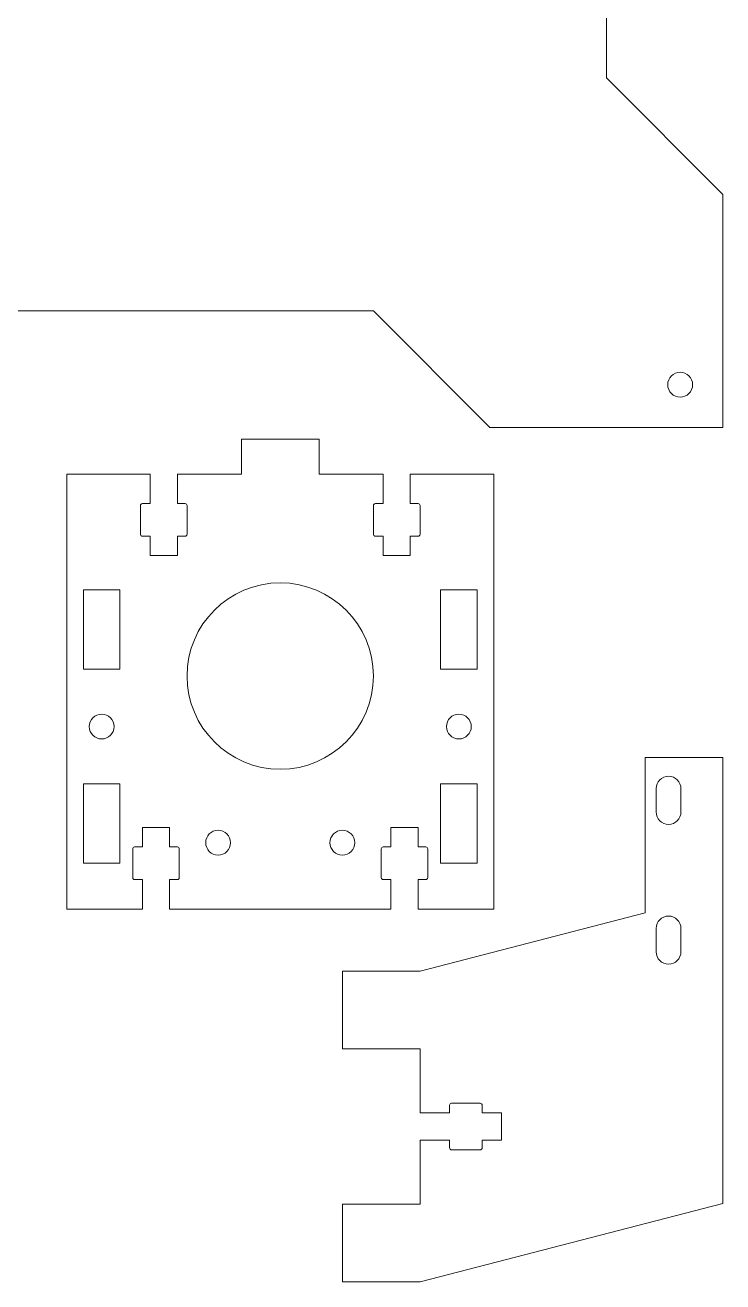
# Model space of a CAD drawing. Header units: inches. Extents: x 10 to 230, y -340 to -10.
# Drawn here: x 140.1 to 230, y -340 to -178.2 of the extents above; entities that cross this region are included whole.
import ezdxf

# ---------------------------------------------------------------- set-up
doc = ezdxf.new("R2010")
doc.units = ezdxf.units.IN
doc.header["$MEASUREMENT"] = 0
doc.layers.add('Layer 1', color=7, linetype='Continuous')

# ---------------------------------------------------------------- blocks, each defined once
blk = doc.blocks.new('block 4')
at = {"layer": 'Layer 1', "color": 7, "lineweight": 15, "true_color": 0xffffff}
blk.add_open_spline([(222.9, -224.5), (222.9, -223.62), (223.62, -222.9), (224.5, -222.9), (225.38, -222.9), (226.1, -223.62), (226.1, -224.5), (226.1, -225.38), (225.38, -226.1), (224.5, -226.1), (223.62, -226.1), (222.9, -225.38), (222.9, -224.5), (222.9, -224.5), (222.9, -224.5), (222.9, -224.5)], degree=3, knots=[0, 0, 0, 0, 1, 1, 1, 2, 2, 2, 3, 3, 3, 4, 4, 4, 5, 5, 5, 5], dxfattribs=at)
blk = doc.blocks.new('block 37')
at = {"layer": 'Layer 1', "color": 7, "lineweight": 15, "true_color": 0xffffff}
blk.add_lwpolyline([(55, -215), (185, -215)], dxfattribs=at)
blk = doc.blocks.new('block 38')
at = {"layer": 'Layer 1', "color": 7, "lineweight": 15, "true_color": 0xffffff}
blk.add_lwpolyline([(200, -230), (185, -215)], dxfattribs=at)
blk = doc.blocks.new('block 39')
at = {"layer": 'Layer 1', "color": 7, "lineweight": 15, "true_color": 0xffffff}
blk.add_lwpolyline([(200, -230), (230, -230)], dxfattribs=at)
blk = doc.blocks.new('block 40')
at = {"layer": 'Layer 1', "color": 7, "lineweight": 15, "true_color": 0xffffff}
blk.add_lwpolyline([(230, -230), (230, -200)], dxfattribs=at)
blk = doc.blocks.new('block 41')
at = {"layer": 'Layer 1', "color": 7, "lineweight": 15, "true_color": 0xffffff}
blk.add_lwpolyline([(230, -200), (215, -185)], dxfattribs=at)
blk = doc.blocks.new('block 42')
at = {"layer": 'Layer 1', "color": 7, "lineweight": 15, "true_color": 0xffffff}
blk.add_lwpolyline([(215, -55), (215, -185)], dxfattribs=at)
blk = doc.blocks.new('block 2')
at = {"layer": 'Layer 1'}
for name in ['block 42', 'block 41', 'block 40', 'block 37', 'block 38', 'block 4', 'block 39']:
    blk.add_blockref(name, (0, 0), dxfattribs=at)
blk = doc.blocks.new('block 220')
at = {"layer": 'Layer 1', "color": 7, "lineweight": 15, "true_color": 0xffffff}
blk.add_lwpolyline([(158.75, -292), (158.75, -288.2)], dxfattribs=at)
blk = doc.blocks.new('block 221')
at = {"layer": 'Layer 1', "color": 7, "lineweight": 15, "true_color": 0xffffff}
blk.add_lwpolyline([(158.75, -292), (187.25, -292)], dxfattribs=at)
blk = doc.blocks.new('block 222')
at = {"layer": 'Layer 1', "color": 7, "lineweight": 15, "true_color": 0xffffff}
blk.add_lwpolyline([(187.25, -288.2), (187.25, -292)], dxfattribs=at)
blk = doc.blocks.new('block 223')
at = {"layer": 'Layer 1', "color": 7, "lineweight": 15, "true_color": 0xffffff}
blk.add_lwpolyline([(186.25, -288.2), (187.25, -288.2)], dxfattribs=at)
blk = doc.blocks.new('block 224')
at = {"layer": 'Layer 1', "color": 7, "lineweight": 15, "true_color": 0xffffff}
blk.add_open_spline([(186, -287.95), (186, -288.09), (186.11, -288.2), (186.25, -288.2)], degree=3, dxfattribs=at)
blk = doc.blocks.new('block 225')
at = {"layer": 'Layer 1', "color": 7, "lineweight": 15, "true_color": 0xffffff}
blk.add_lwpolyline([(186, -284.25), (186, -287.95)], dxfattribs=at)
blk = doc.blocks.new('block 226')
at = {"layer": 'Layer 1', "color": 7, "lineweight": 15, "true_color": 0xffffff}
blk.add_open_spline([(186.25, -284), (186.11, -284), (186, -284.11), (186, -284.25)], degree=3, dxfattribs=at)
blk = doc.blocks.new('block 227')
at = {"layer": 'Layer 1', "color": 7, "lineweight": 15, "true_color": 0xffffff}
blk.add_lwpolyline([(187.25, -284), (186.25, -284)], dxfattribs=at)
blk = doc.blocks.new('block 228')
at = {"layer": 'Layer 1', "color": 7, "lineweight": 15, "true_color": 0xffffff}
blk.add_lwpolyline([(187.25, -281.5), (187.25, -284)], dxfattribs=at)
blk = doc.blocks.new('block 229')
at = {"layer": 'Layer 1', "color": 7, "lineweight": 15, "true_color": 0xffffff}
blk.add_lwpolyline([(190.75, -281.5), (187.25, -281.5)], dxfattribs=at)
blk = doc.blocks.new('block 230')
at = {"layer": 'Layer 1', "color": 7, "lineweight": 15, "true_color": 0xffffff}
blk.add_lwpolyline([(190.75, -284), (190.75, -281.5)], dxfattribs=at)
blk = doc.blocks.new('block 231')
at = {"layer": 'Layer 1', "color": 7, "lineweight": 15, "true_color": 0xffffff}
blk.add_lwpolyline([(191.75, -284), (190.75, -284)], dxfattribs=at)
blk = doc.blocks.new('block 232')
at = {"layer": 'Layer 1', "color": 7, "lineweight": 15, "true_color": 0xffffff}
blk.add_open_spline([(192, -284.25), (192, -284.11), (191.89, -284), (191.75, -284)], degree=3, dxfattribs=at)
blk = doc.blocks.new('block 233')
at = {"layer": 'Layer 1', "color": 7, "lineweight": 15, "true_color": 0xffffff}
blk.add_lwpolyline([(192, -287.95), (192, -284.25)], dxfattribs=at)
blk = doc.blocks.new('block 234')
at = {"layer": 'Layer 1', "color": 7, "lineweight": 15, "true_color": 0xffffff}
blk.add_open_spline([(191.75, -288.2), (191.89, -288.2), (192, -288.09), (192, -287.95)], degree=3, dxfattribs=at)
blk = doc.blocks.new('block 235')
at = {"layer": 'Layer 1', "color": 7, "lineweight": 15, "true_color": 0xffffff}
blk.add_lwpolyline([(190.75, -288.2), (191.75, -288.2)], dxfattribs=at)
blk = doc.blocks.new('block 236')
at = {"layer": 'Layer 1', "color": 7, "lineweight": 15, "true_color": 0xffffff}
blk.add_lwpolyline([(190.75, -292), (190.75, -288.2)], dxfattribs=at)
blk = doc.blocks.new('block 237')
at = {"layer": 'Layer 1', "color": 7, "lineweight": 15, "true_color": 0xffffff}
blk.add_lwpolyline([(190.75, -292), (200.5, -292)], dxfattribs=at)
blk = doc.blocks.new('block 238')
at = {"layer": 'Layer 1', "color": 7, "lineweight": 15, "true_color": 0xffffff}
blk.add_lwpolyline([(200.5, -292), (200.5, -236)], dxfattribs=at)
blk = doc.blocks.new('block 239')
at = {"layer": 'Layer 1', "color": 7, "lineweight": 15, "true_color": 0xffffff}
blk.add_lwpolyline([(200.5, -236), (189.75, -236)], dxfattribs=at)
blk = doc.blocks.new('block 240')
at = {"layer": 'Layer 1', "color": 7, "lineweight": 15, "true_color": 0xffffff}
blk.add_lwpolyline([(189.75, -239.8), (189.75, -236)], dxfattribs=at)
blk = doc.blocks.new('block 241')
at = {"layer": 'Layer 1', "color": 7, "lineweight": 15, "true_color": 0xffffff}
blk.add_lwpolyline([(190.75, -239.8), (189.75, -239.8)], dxfattribs=at)
blk = doc.blocks.new('block 242')
at = {"layer": 'Layer 1', "color": 7, "lineweight": 15, "true_color": 0xffffff}
blk.add_open_spline([(191, -240.05), (191, -239.91), (190.89, -239.8), (190.75, -239.8)], degree=3, dxfattribs=at)
blk = doc.blocks.new('block 243')
at = {"layer": 'Layer 1', "color": 7, "lineweight": 15, "true_color": 0xffffff}
blk.add_lwpolyline([(191, -243.75), (191, -240.05)], dxfattribs=at)
blk = doc.blocks.new('block 244')
at = {"layer": 'Layer 1', "color": 7, "lineweight": 15, "true_color": 0xffffff}
blk.add_open_spline([(190.75, -244), (190.89, -244), (191, -243.89), (191, -243.75)], degree=3, dxfattribs=at)
blk = doc.blocks.new('block 245')
at = {"layer": 'Layer 1', "color": 7, "lineweight": 15, "true_color": 0xffffff}
blk.add_lwpolyline([(189.75, -244), (190.75, -244)], dxfattribs=at)
blk = doc.blocks.new('block 246')
at = {"layer": 'Layer 1', "color": 7, "lineweight": 15, "true_color": 0xffffff}
blk.add_lwpolyline([(189.75, -246.5), (189.75, -244)], dxfattribs=at)
blk = doc.blocks.new('block 247')
at = {"layer": 'Layer 1', "color": 7, "lineweight": 15, "true_color": 0xffffff}
blk.add_lwpolyline([(186.25, -246.5), (189.75, -246.5)], dxfattribs=at)
blk = doc.blocks.new('block 248')
at = {"layer": 'Layer 1', "color": 7, "lineweight": 15, "true_color": 0xffffff}
blk.add_lwpolyline([(186.25, -244), (186.25, -246.5)], dxfattribs=at)
blk = doc.blocks.new('block 249')
at = {"layer": 'Layer 1', "color": 7, "lineweight": 15, "true_color": 0xffffff}
blk.add_lwpolyline([(185.25, -244), (186.25, -244)], dxfattribs=at)
blk = doc.blocks.new('block 250')
at = {"layer": 'Layer 1', "color": 7, "lineweight": 15, "true_color": 0xffffff}
blk.add_open_spline([(185, -243.75), (185, -243.89), (185.11, -244), (185.25, -244)], degree=3, dxfattribs=at)
blk = doc.blocks.new('block 251')
at = {"layer": 'Layer 1', "color": 7, "lineweight": 15, "true_color": 0xffffff}
blk.add_lwpolyline([(185, -240.05), (185, -243.75)], dxfattribs=at)
blk = doc.blocks.new('block 252')
at = {"layer": 'Layer 1', "color": 7, "lineweight": 15, "true_color": 0xffffff}
blk.add_open_spline([(185.25, -239.8), (185.11, -239.8), (185, -239.91), (185, -240.05)], degree=3, dxfattribs=at)
blk = doc.blocks.new('block 253')
at = {"layer": 'Layer 1', "color": 7, "lineweight": 15, "true_color": 0xffffff}
blk.add_lwpolyline([(186.25, -239.8), (185.25, -239.8)], dxfattribs=at)
blk = doc.blocks.new('block 254')
at = {"layer": 'Layer 1', "color": 7, "lineweight": 15, "true_color": 0xffffff}
blk.add_lwpolyline([(186.25, -236), (186.25, -239.8)], dxfattribs=at)
blk = doc.blocks.new('block 255')
at = {"layer": 'Layer 1', "color": 7, "lineweight": 15, "true_color": 0xffffff}
blk.add_lwpolyline([(186.25, -236), (178, -236)], dxfattribs=at)
blk = doc.blocks.new('block 256')
at = {"layer": 'Layer 1', "color": 7, "lineweight": 15, "true_color": 0xffffff}
blk.add_lwpolyline([(178, -236), (178, -231.5)], dxfattribs=at)
blk = doc.blocks.new('block 257')
at = {"layer": 'Layer 1', "color": 7, "lineweight": 15, "true_color": 0xffffff}
blk.add_lwpolyline([(178, -231.5), (168, -231.5)], dxfattribs=at)
blk = doc.blocks.new('block 258')
at = {"layer": 'Layer 1', "color": 7, "lineweight": 15, "true_color": 0xffffff}
blk.add_lwpolyline([(168, -231.5), (168, -236)], dxfattribs=at)
blk = doc.blocks.new('block 259')
at = {"layer": 'Layer 1', "color": 7, "lineweight": 15, "true_color": 0xffffff}
blk.add_lwpolyline([(168, -236), (159.75, -236)], dxfattribs=at)
blk = doc.blocks.new('block 260')
at = {"layer": 'Layer 1', "color": 7, "lineweight": 15, "true_color": 0xffffff}
blk.add_lwpolyline([(159.75, -239.8), (159.75, -236)], dxfattribs=at)
blk = doc.blocks.new('block 261')
at = {"layer": 'Layer 1', "color": 7, "lineweight": 15, "true_color": 0xffffff}
blk.add_lwpolyline([(160.75, -239.8), (159.75, -239.8)], dxfattribs=at)
blk = doc.blocks.new('block 262')
at = {"layer": 'Layer 1', "color": 7, "lineweight": 15, "true_color": 0xffffff}
blk.add_open_spline([(161, -240.05), (161, -239.91), (160.89, -239.8), (160.75, -239.8)], degree=3, dxfattribs=at)
blk = doc.blocks.new('block 263')
at = {"layer": 'Layer 1', "color": 7, "lineweight": 15, "true_color": 0xffffff}
blk.add_lwpolyline([(161, -243.75), (161, -240.05)], dxfattribs=at)
blk = doc.blocks.new('block 264')
at = {"layer": 'Layer 1', "color": 7, "lineweight": 15, "true_color": 0xffffff}
blk.add_open_spline([(160.75, -244), (160.89, -244), (161, -243.89), (161, -243.75)], degree=3, dxfattribs=at)
blk = doc.blocks.new('block 265')
at = {"layer": 'Layer 1', "color": 7, "lineweight": 15, "true_color": 0xffffff}
blk.add_lwpolyline([(159.75, -244), (160.75, -244)], dxfattribs=at)
blk = doc.blocks.new('block 266')
at = {"layer": 'Layer 1', "color": 7, "lineweight": 15, "true_color": 0xffffff}
blk.add_lwpolyline([(159.75, -246.5), (159.75, -244)], dxfattribs=at)
blk = doc.blocks.new('block 267')
at = {"layer": 'Layer 1', "color": 7, "lineweight": 15, "true_color": 0xffffff}
blk.add_lwpolyline([(156.25, -246.5), (159.75, -246.5)], dxfattribs=at)
blk = doc.blocks.new('block 268')
at = {"layer": 'Layer 1', "color": 7, "lineweight": 15, "true_color": 0xffffff}
blk.add_lwpolyline([(156.25, -244), (156.25, -246.5)], dxfattribs=at)
blk = doc.blocks.new('block 269')
at = {"layer": 'Layer 1', "color": 7, "lineweight": 15, "true_color": 0xffffff}
blk.add_lwpolyline([(155.25, -244), (156.25, -244)], dxfattribs=at)
blk = doc.blocks.new('block 270')
at = {"layer": 'Layer 1', "color": 7, "lineweight": 15, "true_color": 0xffffff}
blk.add_open_spline([(155, -243.75), (155, -243.89), (155.11, -244), (155.25, -244)], degree=3, dxfattribs=at)
blk = doc.blocks.new('block 271')
at = {"layer": 'Layer 1', "color": 7, "lineweight": 15, "true_color": 0xffffff}
blk.add_lwpolyline([(155, -240.05), (155, -243.75)], dxfattribs=at)
blk = doc.blocks.new('block 272')
at = {"layer": 'Layer 1', "color": 7, "lineweight": 15, "true_color": 0xffffff}
blk.add_open_spline([(155.25, -239.8), (155.11, -239.8), (155, -239.91), (155, -240.05)], degree=3, dxfattribs=at)
blk = doc.blocks.new('block 273')
at = {"layer": 'Layer 1', "color": 7, "lineweight": 15, "true_color": 0xffffff}
blk.add_lwpolyline([(156.25, -239.8), (155.25, -239.8)], dxfattribs=at)
blk = doc.blocks.new('block 274')
at = {"layer": 'Layer 1', "color": 7, "lineweight": 15, "true_color": 0xffffff}
blk.add_lwpolyline([(156.25, -236), (156.25, -239.8)], dxfattribs=at)
blk = doc.blocks.new('block 275')
at = {"layer": 'Layer 1', "color": 7, "lineweight": 15, "true_color": 0xffffff}
blk.add_lwpolyline([(156.25, -236), (145.5, -236)], dxfattribs=at)
blk = doc.blocks.new('block 276')
at = {"layer": 'Layer 1', "color": 7, "lineweight": 15, "true_color": 0xffffff}
blk.add_lwpolyline([(145.5, -236), (145.5, -292)], dxfattribs=at)
blk = doc.blocks.new('block 277')
at = {"layer": 'Layer 1', "color": 7, "lineweight": 15, "true_color": 0xffffff}
blk.add_lwpolyline([(145.5, -292), (155.25, -292)], dxfattribs=at)
blk = doc.blocks.new('block 278')
at = {"layer": 'Layer 1', "color": 7, "lineweight": 15, "true_color": 0xffffff}
blk.add_lwpolyline([(155.25, -288.2), (155.25, -292)], dxfattribs=at)
blk = doc.blocks.new('block 279')
at = {"layer": 'Layer 1', "color": 7, "lineweight": 15, "true_color": 0xffffff}
blk.add_lwpolyline([(154.25, -288.2), (155.25, -288.2)], dxfattribs=at)
blk = doc.blocks.new('block 280')
at = {"layer": 'Layer 1', "color": 7, "lineweight": 15, "true_color": 0xffffff}
blk.add_open_spline([(154, -287.95), (154, -288.09), (154.11, -288.2), (154.25, -288.2)], degree=3, dxfattribs=at)
blk = doc.blocks.new('block 281')
at = {"layer": 'Layer 1', "color": 7, "lineweight": 15, "true_color": 0xffffff}
blk.add_lwpolyline([(154, -284.25), (154, -287.95)], dxfattribs=at)
blk = doc.blocks.new('block 282')
at = {"layer": 'Layer 1', "color": 7, "lineweight": 15, "true_color": 0xffffff}
blk.add_open_spline([(154.25, -284), (154.11, -284), (154, -284.11), (154, -284.25)], degree=3, dxfattribs=at)
blk = doc.blocks.new('block 283')
at = {"layer": 'Layer 1', "color": 7, "lineweight": 15, "true_color": 0xffffff}
blk.add_lwpolyline([(155.25, -284), (154.25, -284)], dxfattribs=at)
blk = doc.blocks.new('block 284')
at = {"layer": 'Layer 1', "color": 7, "lineweight": 15, "true_color": 0xffffff}
blk.add_lwpolyline([(155.25, -281.5), (155.25, -284)], dxfattribs=at)
blk = doc.blocks.new('block 285')
at = {"layer": 'Layer 1', "color": 7, "lineweight": 15, "true_color": 0xffffff}
blk.add_lwpolyline([(158.75, -281.5), (155.25, -281.5)], dxfattribs=at)
blk = doc.blocks.new('block 286')
at = {"layer": 'Layer 1', "color": 7, "lineweight": 15, "true_color": 0xffffff}
blk.add_lwpolyline([(158.75, -284), (158.75, -281.5)], dxfattribs=at)
blk = doc.blocks.new('block 287')
at = {"layer": 'Layer 1', "color": 7, "lineweight": 15, "true_color": 0xffffff}
blk.add_lwpolyline([(159.75, -284), (158.75, -284)], dxfattribs=at)
blk = doc.blocks.new('block 288')
at = {"layer": 'Layer 1', "color": 7, "lineweight": 15, "true_color": 0xffffff}
blk.add_open_spline([(160, -284.25), (160, -284.11), (159.89, -284), (159.75, -284)], degree=3, dxfattribs=at)
blk = doc.blocks.new('block 289')
at = {"layer": 'Layer 1', "color": 7, "lineweight": 15, "true_color": 0xffffff}
blk.add_lwpolyline([(160, -287.95), (160, -284.25)], dxfattribs=at)
blk = doc.blocks.new('block 290')
at = {"layer": 'Layer 1', "color": 7, "lineweight": 15, "true_color": 0xffffff}
blk.add_open_spline([(159.75, -288.2), (159.89, -288.2), (160, -288.09), (160, -287.95)], degree=3, dxfattribs=at)
blk = doc.blocks.new('block 291')
at = {"layer": 'Layer 1', "color": 7, "lineweight": 15, "true_color": 0xffffff}
blk.add_lwpolyline([(158.75, -288.2), (159.75, -288.2)], dxfattribs=at)
blk = doc.blocks.new('block 292')
at = {"layer": 'Layer 1', "color": 7, "lineweight": 15, "true_color": 0xffffff}
blk.add_open_spline([(179.4, -283.46), (179.4, -282.58), (180.11, -281.86), (181, -281.86), (181.88, -281.86), (182.6, -282.58), (182.6, -283.46), (182.6, -284.34), (181.88, -285.06), (181, -285.06), (180.11, -285.06), (179.4, -284.34), (179.4, -283.46), (179.4, -283.46), (179.4, -283.46), (179.4, -283.46)], degree=3, knots=[0, 0, 0, 0, 1, 1, 1, 2, 2, 2, 3, 3, 3, 4, 4, 4, 5, 5, 5, 5], dxfattribs=at)
blk = doc.blocks.new('block 293')
at = {"layer": 'Layer 1', "color": 7, "lineweight": 15, "true_color": 0xffffff}
blk.add_open_spline([(163.4, -283.46), (163.4, -282.58), (164.11, -281.86), (165, -281.86), (165.88, -281.86), (166.6, -282.58), (166.6, -283.46), (166.6, -284.34), (165.88, -285.06), (165, -285.06), (164.11, -285.06), (163.4, -284.34), (163.4, -283.46), (163.4, -283.46), (163.4, -283.46), (163.4, -283.46)], degree=3, knots=[0, 0, 0, 0, 1, 1, 1, 2, 2, 2, 3, 3, 3, 4, 4, 4, 5, 5, 5, 5], dxfattribs=at)
blk = doc.blocks.new('block 294')
at = {"layer": 'Layer 1', "color": 7, "lineweight": 15, "true_color": 0xffffff}
blk.add_open_spline([(161, -262), (161, -255.37), (166.37, -250), (173, -250), (179.62, -250), (185, -255.37), (185, -262), (185, -268.63), (179.62, -274), (173, -274), (166.37, -274), (161, -268.63), (161, -262), (161, -262), (161, -262), (161, -262)], degree=3, knots=[0, 0, 0, 0, 1, 1, 1, 2, 2, 2, 3, 3, 3, 4, 4, 4, 5, 5, 5, 5], dxfattribs=at)
blk = doc.blocks.new('block 295')
at = {"layer": 'Layer 1', "color": 7, "lineweight": 15, "true_color": 0xffffff}
blk.add_open_spline([(148.4, -268.5), (148.4, -267.62), (149.11, -266.9), (150, -266.9), (150.88, -266.9), (151.6, -267.62), (151.6, -268.5), (151.6, -269.38), (150.88, -270.1), (150, -270.1), (149.11, -270.1), (148.4, -269.38), (148.4, -268.5), (148.4, -268.5), (148.4, -268.5), (148.4, -268.5)], degree=3, knots=[0, 0, 0, 0, 1, 1, 1, 2, 2, 2, 3, 3, 3, 4, 4, 4, 5, 5, 5, 5], dxfattribs=at)
blk = doc.blocks.new('block 296')
at = {"layer": 'Layer 1', "color": 7, "lineweight": 15, "true_color": 0xffffff}
blk.add_open_spline([(194.4, -268.5), (194.4, -267.62), (195.11, -266.9), (196, -266.9), (196.88, -266.9), (197.6, -267.62), (197.6, -268.5), (197.6, -269.38), (196.88, -270.1), (196, -270.1), (195.11, -270.1), (194.4, -269.38), (194.4, -268.5), (194.4, -268.5), (194.4, -268.5), (194.4, -268.5)], degree=3, knots=[0, 0, 0, 0, 1, 1, 1, 2, 2, 2, 3, 3, 3, 4, 4, 4, 5, 5, 5, 5], dxfattribs=at)
blk = doc.blocks.new('block 297')
at = {"layer": 'Layer 1', "color": 7, "lineweight": 15, "true_color": 0xffffff}
blk.add_lwpolyline([(193.65, -275.9), (193.65, -286.1)], dxfattribs=at)
blk = doc.blocks.new('block 298')
at = {"layer": 'Layer 1', "color": 7, "lineweight": 15, "true_color": 0xffffff}
blk.add_lwpolyline([(198.35, -275.9), (193.65, -275.9)], dxfattribs=at)
blk = doc.blocks.new('block 299')
at = {"layer": 'Layer 1', "color": 7, "lineweight": 15, "true_color": 0xffffff}
blk.add_lwpolyline([(198.35, -286.1), (198.35, -275.9)], dxfattribs=at)
blk = doc.blocks.new('block 300')
at = {"layer": 'Layer 1', "color": 7, "lineweight": 15, "true_color": 0xffffff}
blk.add_lwpolyline([(193.65, -286.1), (198.35, -286.1)], dxfattribs=at)
blk = doc.blocks.new('block 301')
at = {"layer": 'Layer 1', "color": 7, "lineweight": 15, "true_color": 0xffffff}
blk.add_lwpolyline([(152.35, -286.1), (152.35, -275.9)], dxfattribs=at)
blk = doc.blocks.new('block 302')
at = {"layer": 'Layer 1', "color": 7, "lineweight": 15, "true_color": 0xffffff}
blk.add_lwpolyline([(147.65, -286.1), (152.35, -286.1)], dxfattribs=at)
blk = doc.blocks.new('block 303')
at = {"layer": 'Layer 1', "color": 7, "lineweight": 15, "true_color": 0xffffff}
blk.add_lwpolyline([(147.65, -275.9), (147.65, -286.1)], dxfattribs=at)
blk = doc.blocks.new('block 304')
at = {"layer": 'Layer 1', "color": 7, "lineweight": 15, "true_color": 0xffffff}
blk.add_lwpolyline([(152.35, -275.9), (147.65, -275.9)], dxfattribs=at)
blk = doc.blocks.new('block 305')
at = {"layer": 'Layer 1', "color": 7, "lineweight": 15, "true_color": 0xffffff}
blk.add_lwpolyline([(152.35, -261.1), (152.35, -250.9)], dxfattribs=at)
blk = doc.blocks.new('block 306')
at = {"layer": 'Layer 1', "color": 7, "lineweight": 15, "true_color": 0xffffff}
blk.add_lwpolyline([(147.65, -261.1), (152.35, -261.1)], dxfattribs=at)
blk = doc.blocks.new('block 307')
at = {"layer": 'Layer 1', "color": 7, "lineweight": 15, "true_color": 0xffffff}
blk.add_lwpolyline([(147.65, -250.9), (147.65, -261.1)], dxfattribs=at)
blk = doc.blocks.new('block 308')
at = {"layer": 'Layer 1', "color": 7, "lineweight": 15, "true_color": 0xffffff}
blk.add_lwpolyline([(152.35, -250.9), (147.65, -250.9)], dxfattribs=at)
blk = doc.blocks.new('block 309')
at = {"layer": 'Layer 1', "color": 7, "lineweight": 15, "true_color": 0xffffff}
blk.add_lwpolyline([(198.35, -261.1), (198.35, -250.9)], dxfattribs=at)
blk = doc.blocks.new('block 310')
at = {"layer": 'Layer 1', "color": 7, "lineweight": 15, "true_color": 0xffffff}
blk.add_lwpolyline([(193.65, -261.1), (198.35, -261.1)], dxfattribs=at)
blk = doc.blocks.new('block 311')
at = {"layer": 'Layer 1', "color": 7, "lineweight": 15, "true_color": 0xffffff}
blk.add_lwpolyline([(193.65, -250.9), (193.65, -261.1)], dxfattribs=at)
blk = doc.blocks.new('block 312')
at = {"layer": 'Layer 1', "color": 7, "lineweight": 15, "true_color": 0xffffff}
blk.add_lwpolyline([(198.35, -250.9), (193.65, -250.9)], dxfattribs=at)
blk = doc.blocks.new('block 219')
at = {"layer": 'Layer 1'}
for name in ['block 257', 'block 258', 'block 256', 'block 275', 'block 276', 'block 274', 'block 259', 'block 260', 'block 255', 'block 254', 'block 239', 'block 240', 'block 238', 'block 272', 'block 271', 'block 273', 'block 261', 'block 262', 'block 263', 'block 252', 'block 251', 'block 253', 'block 241', 'block 242', 'block 243', 'block 270', 'block 269', 'block 268', 'block 265', 'block 266', 'block 264', 'block 250', 'block 249', 'block 248', 'block 245', 'block 246', 'block 244', 'block 267', 'block 247', 'block 294', 'block 307', 'block 308', 'block 305', 'block 311', 'block 312', 'block 309', 'block 306', 'block 310', 'block 295', 'block 296', 'block 303', 'block 304', 'block 301', 'block 297', 'block 298', 'block 299', 'block 284', 'block 285', 'block 286', 'block 228', 'block 229', 'block 230', 'block 293', 'block 292', 'block 282', 'block 281', 'block 283', 'block 287', 'block 288', 'block 289', 'block 226', 'block 225', 'block 227', 'block 231', 'block 232', 'block 233', 'block 302', 'block 300', 'block 280', 'block 290', 'block 224', 'block 234', 'block 279', 'block 278', 'block 220', 'block 291', 'block 223', 'block 222', 'block 235', 'block 236', 'block 277', 'block 221', 'block 237']:
    blk.add_blockref(name, (0, 0), dxfattribs=at)
blk = doc.blocks.new('block 412')
at = {"layer": 'Layer 1', "color": 7, "lineweight": 15, "true_color": 0xffffff}
blk.add_open_spline([(224.6, -294.5), (224.6, -293.62), (223.88, -292.9), (223, -292.9), (222.12, -292.9), (221.4, -293.62), (221.4, -294.5)], degree=3, knots=[0, 0, 0, 0, 1, 1, 1, 2, 2, 2, 2], dxfattribs=at)
blk = doc.blocks.new('block 413')
at = {"layer": 'Layer 1', "color": 7, "lineweight": 15, "true_color": 0xffffff}
blk.add_lwpolyline([(224.6, -297.5), (224.6, -294.5)], dxfattribs=at)
blk = doc.blocks.new('block 414')
at = {"layer": 'Layer 1', "color": 7, "lineweight": 15, "true_color": 0xffffff}
blk.add_open_spline([(221.4, -297.5), (221.4, -298.38), (222.12, -299.1), (223, -299.1), (223.88, -299.1), (224.6, -298.38), (224.6, -297.5)], degree=3, knots=[0, 0, 0, 0, 1, 1, 1, 2, 2, 2, 2], dxfattribs=at)
blk = doc.blocks.new('block 415')
at = {"layer": 'Layer 1', "color": 7, "lineweight": 15, "true_color": 0xffffff}
blk.add_lwpolyline([(221.4, -294.5), (221.4, -297.5)], dxfattribs=at)
blk = doc.blocks.new('block 416')
at = {"layer": 'Layer 1', "color": 7, "lineweight": 15, "true_color": 0xffffff}
blk.add_open_spline([(224.6, -276.5), (224.6, -275.62), (223.88, -274.9), (223, -274.9), (222.12, -274.9), (221.4, -275.62), (221.4, -276.5)], degree=3, knots=[0, 0, 0, 0, 1, 1, 1, 2, 2, 2, 2], dxfattribs=at)
blk = doc.blocks.new('block 417')
at = {"layer": 'Layer 1', "color": 7, "lineweight": 15, "true_color": 0xffffff}
blk.add_lwpolyline([(224.6, -279.5), (224.6, -276.5)], dxfattribs=at)
blk = doc.blocks.new('block 418')
at = {"layer": 'Layer 1', "color": 7, "lineweight": 15, "true_color": 0xffffff}
blk.add_open_spline([(221.4, -279.5), (221.4, -280.38), (222.12, -281.1), (223, -281.1), (223.88, -281.1), (224.6, -280.38), (224.6, -279.5)], degree=3, knots=[0, 0, 0, 0, 1, 1, 1, 2, 2, 2, 2], dxfattribs=at)
blk = doc.blocks.new('block 419')
at = {"layer": 'Layer 1', "color": 7, "lineweight": 15, "true_color": 0xffffff}
blk.add_lwpolyline([(221.4, -276.5), (221.4, -279.5)], dxfattribs=at)
blk = doc.blocks.new('block 420')
at = {"layer": 'Layer 1', "color": 7, "lineweight": 15, "true_color": 0xffffff}
blk.add_lwpolyline([(191, -321.75), (194.8, -321.75)], dxfattribs=at)
blk = doc.blocks.new('block 421')
at = {"layer": 'Layer 1', "color": 7, "lineweight": 15, "true_color": 0xffffff}
blk.add_lwpolyline([(191, -321.75), (191, -330)], dxfattribs=at)
blk = doc.blocks.new('block 422')
at = {"layer": 'Layer 1', "color": 7, "lineweight": 15, "true_color": 0xffffff}
blk.add_lwpolyline([(191, -330), (181, -330)], dxfattribs=at)
blk = doc.blocks.new('block 423')
at = {"layer": 'Layer 1', "color": 7, "lineweight": 15, "true_color": 0xffffff}
blk.add_lwpolyline([(181, -330), (181, -340)], dxfattribs=at)
blk = doc.blocks.new('block 424')
at = {"layer": 'Layer 1', "color": 7, "lineweight": 15, "true_color": 0xffffff}
blk.add_lwpolyline([(181, -340), (191, -340)], dxfattribs=at)
blk = doc.blocks.new('block 425')
at = {"layer": 'Layer 1', "color": 7, "lineweight": 15, "true_color": 0xffffff}
blk.add_lwpolyline([(191, -340), (230, -329.91)], dxfattribs=at)
blk = doc.blocks.new('block 426')
at = {"layer": 'Layer 1', "color": 7, "lineweight": 15, "true_color": 0xffffff}
blk.add_lwpolyline([(230, -329.91), (230, -272.5)], dxfattribs=at)
blk = doc.blocks.new('block 427')
at = {"layer": 'Layer 1', "color": 7, "lineweight": 15, "true_color": 0xffffff}
blk.add_lwpolyline([(230, -272.5), (220, -272.5)], dxfattribs=at)
blk = doc.blocks.new('block 428')
at = {"layer": 'Layer 1', "color": 7, "lineweight": 15, "true_color": 0xffffff}
blk.add_lwpolyline([(220, -272.5), (220, -292.5)], dxfattribs=at)
blk = doc.blocks.new('block 429')
at = {"layer": 'Layer 1', "color": 7, "lineweight": 15, "true_color": 0xffffff}
blk.add_lwpolyline([(220, -292.5), (191, -300)], dxfattribs=at)
blk = doc.blocks.new('block 430')
at = {"layer": 'Layer 1', "color": 7, "lineweight": 15, "true_color": 0xffffff}
blk.add_lwpolyline([(191, -300), (181, -300)], dxfattribs=at)
blk = doc.blocks.new('block 431')
at = {"layer": 'Layer 1', "color": 7, "lineweight": 15, "true_color": 0xffffff}
blk.add_lwpolyline([(181, -300), (181, -310)], dxfattribs=at)
blk = doc.blocks.new('block 432')
at = {"layer": 'Layer 1', "color": 7, "lineweight": 15, "true_color": 0xffffff}
blk.add_lwpolyline([(181, -310), (191, -310)], dxfattribs=at)
blk = doc.blocks.new('block 433')
at = {"layer": 'Layer 1', "color": 7, "lineweight": 15, "true_color": 0xffffff}
blk.add_lwpolyline([(191, -310), (191, -318.25)], dxfattribs=at)
blk = doc.blocks.new('block 434')
at = {"layer": 'Layer 1', "color": 7, "lineweight": 15, "true_color": 0xffffff}
blk.add_lwpolyline([(194.8, -318.25), (191, -318.25)], dxfattribs=at)
blk = doc.blocks.new('block 435')
at = {"layer": 'Layer 1', "color": 7, "lineweight": 15, "true_color": 0xffffff}
blk.add_lwpolyline([(194.8, -317.25), (194.8, -318.25)], dxfattribs=at)
blk = doc.blocks.new('block 436')
at = {"layer": 'Layer 1', "color": 7, "lineweight": 15, "true_color": 0xffffff}
blk.add_open_spline([(195.05, -317), (194.91, -317), (194.8, -317.11), (194.8, -317.25)], degree=3, dxfattribs=at)
blk = doc.blocks.new('block 437')
at = {"layer": 'Layer 1', "color": 7, "lineweight": 15, "true_color": 0xffffff}
blk.add_lwpolyline([(198.75, -317), (195.05, -317)], dxfattribs=at)
blk = doc.blocks.new('block 438')
at = {"layer": 'Layer 1', "color": 7, "lineweight": 15, "true_color": 0xffffff}
blk.add_open_spline([(199, -317.25), (199, -317.11), (198.89, -317), (198.75, -317)], degree=3, dxfattribs=at)
blk = doc.blocks.new('block 439')
at = {"layer": 'Layer 1', "color": 7, "lineweight": 15, "true_color": 0xffffff}
blk.add_lwpolyline([(199, -318.25), (199, -317.25)], dxfattribs=at)
blk = doc.blocks.new('block 440')
at = {"layer": 'Layer 1', "color": 7, "lineweight": 15, "true_color": 0xffffff}
blk.add_lwpolyline([(201.5, -318.25), (199, -318.25)], dxfattribs=at)
blk = doc.blocks.new('block 441')
at = {"layer": 'Layer 1', "color": 7, "lineweight": 15, "true_color": 0xffffff}
blk.add_lwpolyline([(201.5, -321.75), (201.5, -318.25)], dxfattribs=at)
blk = doc.blocks.new('block 442')
at = {"layer": 'Layer 1', "color": 7, "lineweight": 15, "true_color": 0xffffff}
blk.add_lwpolyline([(199, -321.75), (201.5, -321.75)], dxfattribs=at)
blk = doc.blocks.new('block 443')
at = {"layer": 'Layer 1', "color": 7, "lineweight": 15, "true_color": 0xffffff}
blk.add_lwpolyline([(199, -322.75), (199, -321.75)], dxfattribs=at)
blk = doc.blocks.new('block 444')
at = {"layer": 'Layer 1', "color": 7, "lineweight": 15, "true_color": 0xffffff}
blk.add_open_spline([(198.75, -323), (198.89, -323), (199, -322.89), (199, -322.75)], degree=3, dxfattribs=at)
blk = doc.blocks.new('block 445')
at = {"layer": 'Layer 1', "color": 7, "lineweight": 15, "true_color": 0xffffff}
blk.add_lwpolyline([(195.05, -323), (198.75, -323)], dxfattribs=at)
blk = doc.blocks.new('block 446')
at = {"layer": 'Layer 1', "color": 7, "lineweight": 15, "true_color": 0xffffff}
blk.add_open_spline([(194.8, -322.75), (194.8, -322.89), (194.91, -323), (195.05, -323)], degree=3, dxfattribs=at)
blk = doc.blocks.new('block 447')
at = {"layer": 'Layer 1', "color": 7, "lineweight": 15, "true_color": 0xffffff}
blk.add_lwpolyline([(194.8, -321.75), (194.8, -322.75)], dxfattribs=at)
blk = doc.blocks.new('block 411')
at = {"layer": 'Layer 1'}
for name in ['block 427', 'block 428', 'block 426', 'block 416', 'block 419', 'block 417', 'block 418', 'block 429', 'block 412', 'block 415', 'block 413', 'block 414', 'block 430', 'block 431', 'block 432', 'block 433', 'block 436', 'block 437', 'block 438', 'block 434', 'block 435', 'block 439', 'block 440', 'block 441', 'block 420', 'block 421', 'block 447', 'block 442', 'block 443', 'block 446', 'block 445', 'block 444', 'block 422', 'block 423', 'block 425', 'block 424']:
    blk.add_blockref(name, (0, 0), dxfattribs=at)

msp = doc.modelspace()

# ---------------------------------------------------------------- block references
at = {"layer": 'Layer 1'}
for name in ['block 2', 'block 219', 'block 411']:
    msp.add_blockref(name, (0, 0), dxfattribs=at)

doc.saveas('drawing.dxf')
